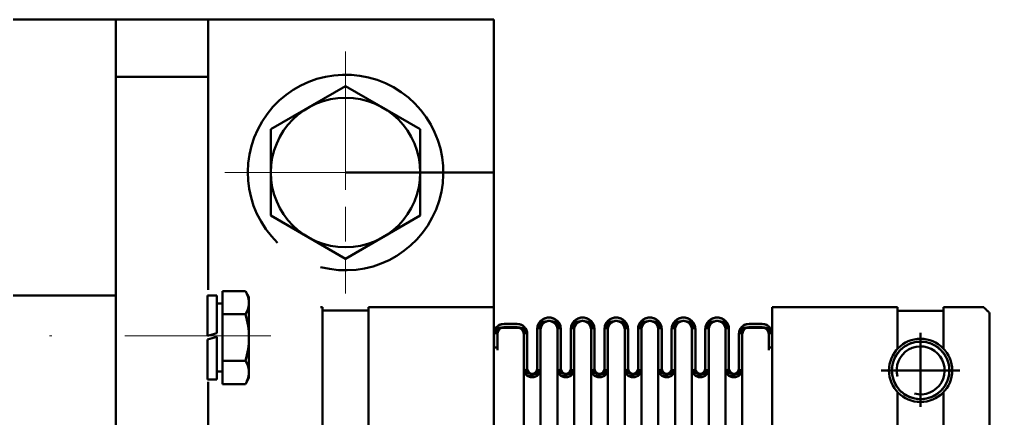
# Model space of a CAD drawing. Header units: millimetres. Extents: x 98 to 4367, y -12 to 2058.
# Drawn here: x 2135.66 to 2177.84, y 633.72 to 651.06 of the extents above; entities that cross this region are included whole.
import ezdxf

# ---------------------------------------------------------------- set-up
doc = ezdxf.new("R2010")
doc.units = ezdxf.units.MM
for name, pattern in [('AM_ISO08W050', [18, 12, -1.5, 3, -1.5]), ('AM_ISO08W050x2', [9, 6, -0.75, 1.5, -0.75]), ('KRESKAKROPKA2', [12.7, 6.35, -3.175, 0, -3.175])]:
    doc.linetypes.add(name, pattern=pattern)
doc.layers.get('0').update_dxf_attribs({"lineweight": 50})
doc.layers.add('AM_7N', color=7, linetype='AM_ISO08W050', lineweight=15)
doc.layers.add('oś', color=7, linetype='KRESKAKROPKA2', lineweight=13)

# ---------------------------------------------------------------- blocks, each defined once
blk = doc.blocks.new('*U824')
at = {"color": 2, "linetype": 'Continuous', "extrusion": (0, 0, -1)}
for points in [[(-117.36, 246.52), (-119.57, 246.21), (-116.87, 246.21)], [(-117.92, 246.69), (-119.07, 246.52), (-117.36, 246.52)], [(-119.07, 246.52), (-119.57, 246.21), (-117.36, 246.52)], [(-119.07, 246.52), (-117.92, 246.69), (-118.51, 246.69)], [(-116.87, 246.21), (-117.76, 246.04), (-116.48, 245.76)], [(-116.87, 246.21), (-118.22, 246.11), (-117.76, 246.04)], [(-119.57, 246.21), (-118.22, 246.11), (-116.87, 246.21)], [(-119.57, 246.21), (-118.67, 246.04), (-118.22, 246.11)], [(-119.57, 246.21), (-119.95, 245.76), (-118.67, 246.04)], [(-118.67, 246.04), (-119.95, 245.76), (-119.08, 245.83)], [(-119.08, 245.83), (-119.95, 245.76), (-119.4, 245.51)], [(-119.95, 245.76), (-120.19, 245.23), (-119.4, 245.51)], [(-119.4, 245.51), (-120.19, 245.23), (-119.61, 245.1)], [(-120.19, 245.23), (-120.28, 244.65), (-119.61, 245.1)], [(-119.61, 245.1), (-120.28, 244.65), (-119.68, 244.65)], [(-119.68, 244.65), (-120.28, 237.77), (-119.68, 237.77)], [(-120.28, 244.65), (-120.28, 237.77), (-119.68, 244.65)], [(-120.28, 237.77), (-119.75, 237.32), (-119.68, 237.77)]]:
    blk.add_solid(points, dxfattribs=at)
blk = doc.blocks.new('*U825')
at = {"color": 2, "linetype": 'Continuous', "extrusion": (0, 0, -1)}
for points in [[(-123.21, 246.52), (-125.41, 246.21), (-122.71, 246.21)], [(-123.77, 246.69), (-124.92, 246.52), (-123.21, 246.52)], [(-124.92, 246.52), (-125.41, 246.21), (-123.21, 246.52)], [(-124.92, 246.52), (-123.77, 246.69), (-124.36, 246.69)], [(-122.71, 246.21), (-123.61, 246.04), (-122.33, 245.76)], [(-122.71, 246.21), (-124.06, 246.11), (-123.61, 246.04)], [(-125.41, 246.21), (-124.06, 246.11), (-122.71, 246.21)], [(-125.41, 246.21), (-124.51, 246.04), (-124.06, 246.11)], [(-125.41, 246.21), (-125.8, 245.76), (-124.51, 246.04)], [(-124.51, 246.04), (-125.8, 245.76), (-124.92, 245.83)], [(-124.92, 245.83), (-125.8, 245.76), (-125.24, 245.51)], [(-125.8, 245.76), (-126.04, 245.23), (-125.24, 245.51)], [(-125.24, 245.51), (-126.04, 245.23), (-125.45, 245.1)], [(-126.04, 245.23), (-126.12, 244.65), (-125.45, 245.1)], [(-125.45, 245.1), (-126.12, 244.65), (-125.52, 244.65)], [(-125.52, 244.65), (-126.12, 237.77), (-125.52, 237.77)], [(-126.12, 244.65), (-126.12, 237.77), (-125.52, 244.65)], [(-126.12, 237.77), (-125.6, 237.32), (-125.52, 237.77)]]:
    blk.add_solid(points, dxfattribs=at)
blk = doc.blocks.new('*U826')
at = {"color": 2, "linetype": 'Continuous', "extrusion": (0, 0, -1)}
for points in [[(-129.05, 246.52), (-131.26, 246.21), (-128.56, 246.21)], [(-129.61, 246.69), (-130.76, 246.52), (-129.05, 246.52)], [(-130.76, 246.52), (-131.26, 246.21), (-129.05, 246.52)], [(-130.76, 246.52), (-129.61, 246.69), (-130.2, 246.69)], [(-128.56, 246.21), (-129.46, 246.04), (-128.17, 245.76)], [(-128.56, 246.21), (-129.91, 246.11), (-129.46, 246.04)], [(-131.26, 246.21), (-129.91, 246.11), (-128.56, 246.21)], [(-131.26, 246.21), (-130.36, 246.04), (-129.91, 246.11)], [(-131.26, 246.21), (-131.64, 245.76), (-130.36, 246.04)], [(-130.36, 246.04), (-131.64, 245.76), (-130.77, 245.83)], [(-130.77, 245.83), (-131.64, 245.76), (-131.09, 245.51)], [(-131.64, 245.76), (-131.89, 245.23), (-131.09, 245.51)], [(-131.09, 245.51), (-131.89, 245.23), (-131.3, 245.1)], [(-131.89, 245.23), (-131.97, 244.65), (-131.3, 245.1)], [(-131.3, 245.1), (-131.97, 244.65), (-131.37, 244.65)], [(-131.37, 244.65), (-131.97, 237.77), (-131.37, 237.77)], [(-131.97, 244.65), (-131.97, 237.77), (-131.37, 244.65)], [(-131.97, 237.77), (-131.44, 237.32), (-131.37, 237.77)]]:
    blk.add_solid(points, dxfattribs=at)
blk = doc.blocks.new('*U827')
at = {"color": 2, "linetype": 'Continuous', "extrusion": (0, 0, -1)}
for points in [[(-134.9, 246.52), (-137.1, 246.21), (-134.4, 246.21)], [(-135.46, 246.69), (-136.61, 246.52), (-134.9, 246.52)], [(-136.61, 246.52), (-137.1, 246.21), (-134.9, 246.52)], [(-136.61, 246.52), (-135.46, 246.69), (-136.05, 246.69)], [(-134.4, 246.21), (-135.3, 246.04), (-134.02, 245.76)], [(-134.4, 246.21), (-135.75, 246.11), (-135.3, 246.04)], [(-137.1, 246.21), (-135.75, 246.11), (-134.4, 246.21)], [(-137.1, 246.21), (-136.21, 246.04), (-135.75, 246.11)], [(-137.1, 246.21), (-137.49, 245.76), (-136.21, 246.04)], [(-136.21, 246.04), (-137.49, 245.76), (-136.61, 245.83)], [(-136.61, 245.83), (-137.49, 245.76), (-136.94, 245.51)], [(-137.49, 245.76), (-137.73, 245.23), (-136.94, 245.51)], [(-136.94, 245.51), (-137.73, 245.23), (-137.14, 245.1)], [(-137.73, 245.23), (-137.82, 244.65), (-137.14, 245.1)], [(-137.14, 245.1), (-137.82, 244.65), (-137.22, 244.65)], [(-137.22, 244.65), (-137.82, 237.77), (-137.22, 237.77)], [(-137.82, 244.65), (-137.82, 237.77), (-137.22, 244.65)], [(-137.82, 237.77), (-137.29, 237.32), (-137.22, 237.77)]]:
    blk.add_solid(points, dxfattribs=at)
blk = doc.blocks.new('*U828')
at = {"color": 2, "linetype": 'Continuous', "extrusion": (0, 0, -1)}
for points in [[(-140.74, 246.52), (-142.95, 246.21), (-140.25, 246.21)], [(-141.31, 246.69), (-142.46, 246.52), (-140.74, 246.52)], [(-142.46, 246.52), (-142.95, 246.21), (-140.74, 246.52)], [(-142.46, 246.52), (-141.31, 246.69), (-141.89, 246.69)], [(-140.25, 246.21), (-141.15, 246.04), (-139.87, 245.76)], [(-140.25, 246.21), (-141.6, 246.11), (-141.15, 246.04)], [(-142.95, 246.21), (-141.6, 246.11), (-140.25, 246.21)], [(-142.95, 246.21), (-142.05, 246.04), (-141.6, 246.11)], [(-142.95, 246.21), (-143.33, 245.76), (-142.05, 246.04)], [(-142.05, 246.04), (-143.33, 245.76), (-142.46, 245.83)], [(-142.46, 245.83), (-143.33, 245.76), (-142.78, 245.51)], [(-143.33, 245.76), (-143.58, 245.23), (-142.78, 245.51)], [(-142.78, 245.51), (-143.58, 245.23), (-142.99, 245.1)], [(-143.58, 245.23), (-143.66, 244.65), (-142.99, 245.1)], [(-142.99, 245.1), (-143.66, 244.65), (-143.06, 244.65)], [(-143.06, 244.65), (-143.66, 237.77), (-143.06, 237.77)], [(-143.66, 244.65), (-143.66, 237.77), (-143.06, 244.65)], [(-143.66, 237.77), (-143.13, 237.32), (-143.06, 237.77)]]:
    blk.add_solid(points, dxfattribs=at)
blk = doc.blocks.new('*U829')
at = {"color": 2, "linetype": 'Continuous', "extrusion": (0, 0, -1)}
for points in [[(-146.59, 246.52), (-148.8, 246.21), (-146.1, 246.21)], [(-147.15, 246.69), (-148.3, 246.52), (-146.59, 246.52)], [(-148.3, 246.52), (-148.8, 246.21), (-146.59, 246.52)], [(-148.3, 246.52), (-147.15, 246.69), (-147.74, 246.69)], [(-146.1, 246.21), (-147, 246.04), (-145.71, 245.76)], [(-146.1, 246.21), (-147.45, 246.11), (-147, 246.04)], [(-148.8, 246.21), (-147.45, 246.11), (-146.1, 246.21)], [(-148.8, 246.21), (-147.9, 246.04), (-147.45, 246.11)], [(-148.8, 246.21), (-149.18, 245.76), (-147.9, 246.04)], [(-147.9, 246.04), (-149.18, 245.76), (-148.31, 245.83)], [(-148.31, 245.83), (-149.18, 245.76), (-148.63, 245.51)], [(-149.18, 245.76), (-149.42, 245.23), (-148.63, 245.51)], [(-148.63, 245.51), (-149.42, 245.23), (-148.84, 245.1)], [(-149.42, 245.23), (-149.51, 244.65), (-148.84, 245.1)], [(-148.84, 245.1), (-149.51, 244.65), (-148.91, 244.65)], [(-148.91, 244.65), (-149.51, 237.77), (-148.91, 237.77)], [(-149.51, 244.65), (-149.51, 237.77), (-148.91, 244.65)], [(-149.51, 237.77), (-148.98, 237.32), (-148.91, 237.77)]]:
    blk.add_solid(points, dxfattribs=at)
blk = doc.blocks.new('*U830')
at = {"color": 2, "linetype": 'Continuous', "extrusion": (0, 0, -1)}
for points in [[(-116.24, 245.23), (-116.83, 245.1), (-116.15, 244.65)], [(-116.83, 245.1), (-116.75, 244.65), (-116.15, 244.65)], [(-116.15, 244.65), (-116.75, 237.77), (-116.15, 237.77)], [(-116.75, 244.65), (-116.75, 237.77), (-116.15, 244.65)], [(-116.48, 245.76), (-117.03, 245.51), (-116.24, 245.23)], [(-117.03, 245.51), (-116.83, 245.1), (-116.24, 245.23)], [(-117.76, 246.04), (-117.36, 245.83), (-116.48, 245.76)], [(-117.36, 245.83), (-117.03, 245.51), (-116.48, 245.76)], [(-115.72, 237.03), (-116.48, 236.91), (-115.44, 236.92)], [(-115.95, 237.22), (-116.48, 236.91), (-115.72, 237.03)], [(-116.1, 237.48), (-116.68, 237.32), (-115.95, 237.22)], [(-116.68, 237.32), (-116.48, 236.91), (-115.95, 237.22)], [(-116.15, 237.77), (-116.68, 237.32), (-116.1, 237.48)], [(-116.75, 237.77), (-116.68, 237.32), (-116.15, 237.77)]]:
    blk.add_solid(points, dxfattribs=at)
blk = doc.blocks.new('*U831')
at = {"color": 2, "linetype": 'Continuous', "extrusion": (0, 0, -1)}
for points in [[(-122.08, 245.23), (-122.67, 245.1), (-122, 244.65)], [(-122.67, 245.1), (-122.6, 244.65), (-122, 244.65)], [(-122, 244.65), (-122.6, 237.77), (-122, 237.77)], [(-122.6, 244.65), (-122.6, 237.77), (-122, 244.65)], [(-122.33, 245.76), (-122.88, 245.51), (-122.08, 245.23)], [(-122.88, 245.51), (-122.67, 245.1), (-122.08, 245.23)], [(-123.61, 246.04), (-123.2, 245.83), (-122.33, 245.76)], [(-123.2, 245.83), (-122.88, 245.51), (-122.33, 245.76)], [(-121.57, 237.03), (-122.32, 236.91), (-121.29, 236.92)], [(-121.8, 237.22), (-122.32, 236.91), (-121.57, 237.03)], [(-121.95, 237.48), (-122.53, 237.32), (-121.8, 237.22)], [(-122.53, 237.32), (-122.32, 236.91), (-121.8, 237.22)], [(-122, 237.77), (-122.53, 237.32), (-121.95, 237.48)], [(-122.6, 237.77), (-122.53, 237.32), (-122, 237.77)]]:
    blk.add_solid(points, dxfattribs=at)
blk = doc.blocks.new('*U832')
at = {"color": 2, "linetype": 'Continuous', "extrusion": (0, 0, -1)}
for points in [[(-127.93, 245.23), (-128.52, 245.1), (-127.85, 244.65)], [(-128.52, 245.1), (-128.45, 244.65), (-127.85, 244.65)], [(-127.85, 244.65), (-128.45, 237.77), (-127.85, 237.77)], [(-128.45, 244.65), (-128.45, 237.77), (-127.85, 244.65)], [(-128.17, 245.76), (-128.73, 245.51), (-127.93, 245.23)], [(-128.73, 245.51), (-128.52, 245.1), (-127.93, 245.23)], [(-129.46, 246.04), (-129.05, 245.83), (-128.17, 245.76)], [(-129.05, 245.83), (-128.73, 245.51), (-128.17, 245.76)], [(-127.42, 237.03), (-128.17, 236.91), (-127.13, 236.92)], [(-127.65, 237.22), (-128.17, 236.91), (-127.42, 237.03)], [(-127.79, 237.48), (-128.38, 237.32), (-127.65, 237.22)], [(-128.38, 237.32), (-128.17, 236.91), (-127.65, 237.22)], [(-127.85, 237.77), (-128.38, 237.32), (-127.79, 237.48)], [(-128.45, 237.77), (-128.38, 237.32), (-127.85, 237.77)]]:
    blk.add_solid(points, dxfattribs=at)
blk = doc.blocks.new('*U833')
at = {"color": 2, "linetype": 'Continuous', "extrusion": (0, 0, -1)}
for points in [[(-133.78, 245.23), (-134.36, 245.1), (-133.69, 244.65)], [(-134.36, 245.1), (-134.29, 244.65), (-133.69, 244.65)], [(-133.69, 244.65), (-134.29, 237.77), (-133.69, 237.77)], [(-134.29, 244.65), (-134.29, 237.77), (-133.69, 244.65)], [(-134.02, 245.76), (-134.57, 245.51), (-133.78, 245.23)], [(-134.57, 245.51), (-134.36, 245.1), (-133.78, 245.23)], [(-135.3, 246.04), (-134.9, 245.83), (-134.02, 245.76)], [(-134.9, 245.83), (-134.57, 245.51), (-134.02, 245.76)], [(-133.26, 237.03), (-134.01, 236.91), (-132.98, 236.92)], [(-133.49, 237.22), (-134.01, 236.91), (-133.26, 237.03)], [(-133.64, 237.48), (-134.22, 237.32), (-133.49, 237.22)], [(-134.22, 237.32), (-134.01, 236.91), (-133.49, 237.22)], [(-133.69, 237.77), (-134.22, 237.32), (-133.64, 237.48)], [(-134.29, 237.77), (-134.22, 237.32), (-133.69, 237.77)]]:
    blk.add_solid(points, dxfattribs=at)
blk = doc.blocks.new('*U834')
at = {"color": 2, "linetype": 'Continuous', "extrusion": (0, 0, -1)}
for points in [[(-139.62, 245.23), (-140.21, 245.1), (-139.54, 244.65)], [(-140.21, 245.1), (-140.14, 244.65), (-139.54, 244.65)], [(-139.54, 244.65), (-140.14, 237.77), (-139.54, 237.77)], [(-140.14, 244.65), (-140.14, 237.77), (-139.54, 244.65)], [(-139.87, 245.76), (-140.42, 245.51), (-139.62, 245.23)], [(-140.42, 245.51), (-140.21, 245.1), (-139.62, 245.23)], [(-141.15, 246.04), (-140.74, 245.83), (-139.87, 245.76)], [(-140.74, 245.83), (-140.42, 245.51), (-139.87, 245.76)], [(-139.11, 237.03), (-139.86, 236.91), (-138.83, 236.92)], [(-139.34, 237.22), (-139.86, 236.91), (-139.11, 237.03)], [(-139.49, 237.48), (-140.07, 237.32), (-139.34, 237.22)], [(-140.07, 237.32), (-139.86, 236.91), (-139.34, 237.22)], [(-139.54, 237.77), (-140.07, 237.32), (-139.49, 237.48)], [(-140.14, 237.77), (-140.07, 237.32), (-139.54, 237.77)]]:
    blk.add_solid(points, dxfattribs=at)
blk = doc.blocks.new('*U835')
at = {"color": 2, "linetype": 'Continuous', "extrusion": (0, 0, -1)}
for points in [[(-145.47, 245.23), (-146.06, 245.1), (-145.39, 244.65)], [(-146.06, 245.1), (-145.99, 244.65), (-145.39, 244.65)], [(-145.39, 244.65), (-145.99, 237.77), (-145.39, 237.77)], [(-145.99, 244.65), (-145.99, 237.77), (-145.39, 244.65)], [(-145.71, 245.76), (-146.26, 245.51), (-145.47, 245.23)], [(-146.26, 245.51), (-146.06, 245.1), (-145.47, 245.23)], [(-147, 246.04), (-146.59, 245.83), (-145.71, 245.76)], [(-146.59, 245.83), (-146.26, 245.51), (-145.71, 245.76)], [(-144.95, 237.03), (-145.71, 236.91), (-144.67, 236.92)], [(-145.18, 237.22), (-145.71, 236.91), (-144.95, 237.03)], [(-145.33, 237.48), (-145.91, 237.32), (-145.18, 237.22)], [(-145.91, 237.32), (-145.71, 236.91), (-145.18, 237.22)], [(-145.39, 237.77), (-145.91, 237.32), (-145.33, 237.48)], [(-145.99, 237.77), (-145.91, 237.32), (-145.39, 237.77)]]:
    blk.add_solid(points, dxfattribs=at)
blk = doc.blocks.new('*U836')
at = {"color": 2, "linetype": 'Continuous', "extrusion": (0, 0, -1)}
for points in [[(-109.16, 245.08), (-110.06, 244.95), (-108.87, 244.71)], [(-109.53, 245.37), (-113.9, 245.08), (-109.16, 245.08)], [(-109.16, 245.08), (-110.43, 245.01), (-110.06, 244.95)], [(-113.9, 245.08), (-110.43, 245.01), (-109.16, 245.08)], [(-109.97, 245.55), (-113.53, 245.37), (-109.53, 245.37)], [(-113.53, 245.37), (-113.9, 245.08), (-109.53, 245.37)], [(-110.43, 245.61), (-113.1, 245.55), (-109.97, 245.55)], [(-113.1, 245.55), (-113.53, 245.37), (-109.97, 245.55)], [(-113.1, 245.55), (-110.43, 245.61), (-112.63, 245.61)], [(-113.9, 245.08), (-112.63, 245.01), (-110.43, 245.01)], [(-113.9, 245.08), (-113, 244.95), (-112.63, 245.01)], [(-113.9, 245.08), (-114.19, 244.71), (-113, 244.95)], [(-113, 244.95), (-114.19, 244.71), (-113.34, 244.78)], [(-113.34, 244.78), (-114.19, 244.71), (-113.6, 244.52)], [(-114.19, 244.71), (-114.37, 244.28), (-113.6, 244.52)], [(-113.6, 244.52), (-114.37, 244.28), (-113.77, 244.18)], [(-114.37, 244.28), (-114.43, 243.81), (-113.77, 244.18)], [(-113.77, 244.18), (-114.43, 243.81), (-113.83, 243.81)], [(-113.83, 243.81), (-114.43, 237.77), (-113.83, 237.77)], [(-114.43, 243.81), (-114.43, 237.77), (-113.83, 243.81)], [(-114.43, 237.77), (-113.9, 237.32), (-113.83, 237.77)]]:
    blk.add_solid(points, dxfattribs=at)
blk = doc.blocks.new('*U837')
at = {"color": 2, "linetype": 'Continuous', "extrusion": (0, 0, -1)}
for points in [[(-151.76, 245.08), (-152.66, 244.95), (-151.47, 244.71)], [(-152.13, 245.37), (-156.5, 245.08), (-151.76, 245.08)], [(-151.76, 245.08), (-153.03, 245.01), (-152.66, 244.95)], [(-156.5, 245.08), (-153.03, 245.01), (-151.76, 245.08)], [(-152.57, 245.55), (-156.13, 245.37), (-152.13, 245.37)], [(-156.13, 245.37), (-156.5, 245.08), (-152.13, 245.37)], [(-153.03, 245.61), (-155.7, 245.55), (-152.57, 245.55)], [(-155.7, 245.55), (-156.13, 245.37), (-152.57, 245.55)], [(-155.7, 245.55), (-153.03, 245.61), (-155.23, 245.61)], [(-156.5, 245.08), (-155.23, 245.01), (-153.03, 245.01)], [(-156.5, 245.08), (-155.6, 244.95), (-155.23, 245.01)], [(-156.5, 245.08), (-156.79, 244.71), (-155.6, 244.95)], [(-155.6, 244.95), (-156.79, 244.71), (-155.94, 244.78)], [(-155.94, 244.78), (-156.79, 244.71), (-156.2, 244.52)], [(-156.79, 244.71), (-156.97, 244.28), (-156.2, 244.52)], [(-156.2, 244.52), (-156.97, 244.28), (-156.37, 244.18)], [(-156.97, 244.28), (-157.03, 243.81), (-156.37, 244.18)], [(-156.37, 244.18), (-157.03, 243.81), (-156.43, 243.81)], [(-156.43, 243.81), (-157.03, 241.51), (-156.43, 241.51)], [(-157.03, 243.81), (-157.03, 241.51), (-156.43, 243.81)]]:
    blk.add_solid(points, dxfattribs=at)
blk = doc.blocks.new('*U838')
at = {"color": 2, "linetype": 'Continuous', "extrusion": (0, 0, -1)}
for points in [[(-108.87, 244.71), (-109.46, 244.52), (-108.69, 244.28)], [(-110.06, 244.95), (-109.73, 244.78), (-108.87, 244.71)], [(-109.73, 244.78), (-109.46, 244.52), (-108.87, 244.71)], [(-108.69, 244.28), (-109.29, 244.18), (-108.63, 243.81)], [(-109.29, 244.18), (-109.23, 243.81), (-108.63, 243.81)], [(-108.63, 243.81), (-109.23, 241.51), (-108.63, 241.51)], [(-109.23, 243.81), (-109.23, 241.51), (-108.63, 243.81)], [(-109.46, 244.52), (-109.29, 244.18), (-108.69, 244.28)]]:
    blk.add_solid(points, dxfattribs=at)
blk = doc.blocks.new('*U839')
at = {"color": 2, "linetype": 'Continuous', "extrusion": (0, 0, -1)}
for points in [[(-151.47, 244.71), (-152.06, 244.52), (-151.29, 244.28)], [(-152.66, 244.95), (-152.33, 244.78), (-151.47, 244.71)], [(-152.33, 244.78), (-152.06, 244.52), (-151.47, 244.71)], [(-151.29, 244.28), (-151.89, 244.18), (-151.23, 243.81)], [(-151.89, 244.18), (-151.83, 243.81), (-151.23, 243.81)], [(-151.23, 243.81), (-151.83, 237.77), (-151.23, 237.77)], [(-151.83, 243.81), (-151.83, 237.77), (-151.23, 243.81)], [(-152.06, 244.52), (-151.89, 244.18), (-151.29, 244.28)], [(-150.8, 237.03), (-151.55, 236.91), (-150.52, 236.92)], [(-151.03, 237.22), (-151.55, 236.91), (-150.8, 237.03)], [(-151.18, 237.48), (-151.76, 237.32), (-151.03, 237.22)], [(-151.76, 237.32), (-151.55, 236.91), (-151.03, 237.22)], [(-151.23, 237.77), (-151.76, 237.32), (-151.18, 237.48)], [(-151.83, 237.77), (-151.76, 237.32), (-151.23, 237.77)]]:
    blk.add_solid(points, dxfattribs=at)
blk = doc.blocks.new('*U840')
at = {"color": 2, "linetype": 'Continuous', "extrusion": (0, 0, -1)}
for points in [[(-114.43, 237.77), (-114.48, 237.48), (-113.9, 237.32)], [(-114.48, 237.48), (-114.63, 237.22), (-113.9, 237.32)], [(-113.9, 237.32), (-114.63, 237.22), (-114.11, 236.91)]]:
    blk.add_solid(points, dxfattribs=at)
blk = doc.blocks.new('*U841')
at = {"color": 2, "linetype": 'Continuous', "extrusion": (0, 0, -1)}
for points in [[(-120.28, 237.77), (-120.33, 237.48), (-119.75, 237.32)], [(-120.33, 237.48), (-120.48, 237.22), (-119.75, 237.32)], [(-119.75, 237.32), (-120.48, 237.22), (-119.96, 236.91)]]:
    blk.add_solid(points, dxfattribs=at)
blk = doc.blocks.new('*U842')
at = {"color": 2, "linetype": 'Continuous', "extrusion": (0, 0, -1)}
for points in [[(-126.12, 237.77), (-126.18, 237.48), (-125.6, 237.32)], [(-126.18, 237.48), (-126.33, 237.22), (-125.6, 237.32)], [(-125.6, 237.32), (-126.33, 237.22), (-125.8, 236.91)]]:
    blk.add_solid(points, dxfattribs=at)
blk = doc.blocks.new('*U843')
at = {"color": 2, "linetype": 'Continuous', "extrusion": (0, 0, -1)}
for points in [[(-131.97, 237.77), (-132.02, 237.48), (-131.44, 237.32)], [(-132.02, 237.48), (-132.17, 237.22), (-131.44, 237.32)], [(-131.44, 237.32), (-132.17, 237.22), (-131.65, 236.91)]]:
    blk.add_solid(points, dxfattribs=at)
blk = doc.blocks.new('*U844')
at = {"color": 2, "linetype": 'Continuous', "extrusion": (0, 0, -1)}
for points in [[(-137.82, 237.77), (-137.87, 237.48), (-137.29, 237.32)], [(-137.87, 237.48), (-138.02, 237.22), (-137.29, 237.32)], [(-137.29, 237.32), (-138.02, 237.22), (-137.5, 236.91)]]:
    blk.add_solid(points, dxfattribs=at)
blk = doc.blocks.new('*U845')
at = {"color": 2, "linetype": 'Continuous', "extrusion": (0, 0, -1)}
for points in [[(-143.66, 237.77), (-143.71, 237.48), (-143.13, 237.32)], [(-143.71, 237.48), (-143.86, 237.22), (-143.13, 237.32)], [(-143.13, 237.32), (-143.86, 237.22), (-143.34, 236.91)]]:
    blk.add_solid(points, dxfattribs=at)
blk = doc.blocks.new('*U846')
at = {"color": 2, "linetype": 'Continuous', "extrusion": (0, 0, -1)}
for points in [[(-149.51, 237.77), (-149.56, 237.48), (-148.98, 237.32)], [(-149.56, 237.48), (-149.71, 237.22), (-148.98, 237.32)], [(-148.98, 237.32), (-149.71, 237.22), (-149.19, 236.91)]]:
    blk.add_solid(points, dxfattribs=at)
blk = doc.blocks.new('*U847')
at = {"color": 2, "linetype": 'Continuous', "extrusion": (0, 0, -1)}
for points in [[(-114.63, 237.22), (-114.86, 237.03), (-114.11, 236.91)], [(-114.86, 237.03), (-115.14, 236.92), (-114.11, 236.91)], [(-115.44, 236.92), (-116.48, 236.91), (-114.11, 236.91)], [(-114.11, 236.91), (-115.14, 236.92), (-115.44, 236.92)], [(-114.11, 236.91), (-116.15, 236.59), (-114.43, 236.59)], [(-116.48, 236.91), (-116.15, 236.59), (-114.11, 236.91)], [(-114.43, 236.59), (-115.74, 236.38), (-114.84, 236.38)], [(-116.15, 236.59), (-115.74, 236.38), (-114.43, 236.59)], [(-115.74, 236.38), (-115.29, 236.31), (-114.84, 236.38)]]:
    blk.add_solid(points, dxfattribs=at)
blk = doc.blocks.new('*U848')
at = {"color": 2, "linetype": 'Continuous', "extrusion": (0, 0, -1)}
for points in [[(-120.48, 237.22), (-120.71, 237.03), (-119.96, 236.91)], [(-120.71, 237.03), (-120.99, 236.92), (-119.96, 236.91)], [(-121.29, 236.92), (-122.32, 236.91), (-119.96, 236.91)], [(-119.96, 236.91), (-120.99, 236.92), (-121.29, 236.92)], [(-119.96, 236.91), (-122, 236.59), (-120.28, 236.59)], [(-122.32, 236.91), (-122, 236.59), (-119.96, 236.91)], [(-120.28, 236.59), (-121.59, 236.38), (-120.69, 236.38)], [(-122, 236.59), (-121.59, 236.38), (-120.28, 236.59)], [(-121.59, 236.38), (-121.14, 236.31), (-120.69, 236.38)]]:
    blk.add_solid(points, dxfattribs=at)
blk = doc.blocks.new('*U849')
at = {"color": 2, "linetype": 'Continuous', "extrusion": (0, 0, -1)}
for points in [[(-126.33, 237.22), (-126.55, 237.03), (-125.8, 236.91)], [(-126.55, 237.03), (-126.84, 236.92), (-125.8, 236.91)], [(-127.13, 236.92), (-128.17, 236.91), (-125.8, 236.91)], [(-125.8, 236.91), (-126.84, 236.92), (-127.13, 236.92)], [(-125.8, 236.91), (-127.84, 236.59), (-126.13, 236.59)], [(-128.17, 236.91), (-127.84, 236.59), (-125.8, 236.91)], [(-126.13, 236.59), (-127.44, 236.38), (-126.53, 236.38)], [(-127.84, 236.59), (-127.44, 236.38), (-126.13, 236.59)], [(-127.44, 236.38), (-126.99, 236.31), (-126.53, 236.38)]]:
    blk.add_solid(points, dxfattribs=at)
blk = doc.blocks.new('*U850')
at = {"color": 2, "linetype": 'Continuous', "extrusion": (0, 0, -1)}
for points in [[(-132.17, 237.22), (-132.4, 237.03), (-131.65, 236.91)], [(-132.4, 237.03), (-132.68, 236.92), (-131.65, 236.91)], [(-132.98, 236.92), (-134.01, 236.91), (-131.65, 236.91)], [(-131.65, 236.91), (-132.68, 236.92), (-132.98, 236.92)], [(-131.65, 236.91), (-133.69, 236.59), (-131.97, 236.59)], [(-134.01, 236.91), (-133.69, 236.59), (-131.65, 236.91)], [(-131.97, 236.59), (-133.28, 236.38), (-132.38, 236.38)], [(-133.69, 236.59), (-133.28, 236.38), (-131.97, 236.59)], [(-133.28, 236.38), (-132.83, 236.31), (-132.38, 236.38)]]:
    blk.add_solid(points, dxfattribs=at)
blk = doc.blocks.new('*U851')
at = {"color": 2, "linetype": 'Continuous', "extrusion": (0, 0, -1)}
for points in [[(-138.02, 237.22), (-138.25, 237.03), (-137.5, 236.91)], [(-138.25, 237.03), (-138.53, 236.92), (-137.5, 236.91)], [(-138.83, 236.92), (-139.86, 236.91), (-137.5, 236.91)], [(-137.5, 236.91), (-138.53, 236.92), (-138.83, 236.92)], [(-137.5, 236.91), (-139.54, 236.59), (-137.82, 236.59)], [(-139.86, 236.91), (-139.54, 236.59), (-137.5, 236.91)], [(-137.82, 236.59), (-139.13, 236.38), (-138.23, 236.38)], [(-139.54, 236.59), (-139.13, 236.38), (-137.82, 236.59)], [(-139.13, 236.38), (-138.68, 236.31), (-138.23, 236.38)]]:
    blk.add_solid(points, dxfattribs=at)
blk = doc.blocks.new('*U852')
at = {"color": 2, "linetype": 'Continuous', "extrusion": (0, 0, -1)}
for points in [[(-143.86, 237.22), (-144.09, 237.03), (-143.34, 236.91)], [(-144.09, 237.03), (-144.37, 236.92), (-143.34, 236.91)], [(-144.67, 236.92), (-145.71, 236.91), (-143.34, 236.91)], [(-143.34, 236.91), (-144.37, 236.92), (-144.67, 236.92)], [(-143.34, 236.91), (-145.38, 236.59), (-143.66, 236.59)], [(-145.71, 236.91), (-145.38, 236.59), (-143.34, 236.91)], [(-143.66, 236.59), (-144.98, 236.38), (-144.07, 236.38)], [(-145.38, 236.59), (-144.98, 236.38), (-143.66, 236.59)], [(-144.98, 236.38), (-144.52, 236.31), (-144.07, 236.38)]]:
    blk.add_solid(points, dxfattribs=at)
blk = doc.blocks.new('*U853')
at = {"color": 2, "linetype": 'Continuous', "extrusion": (0, 0, -1)}
for points in [[(-149.71, 237.22), (-149.94, 237.03), (-149.19, 236.91)], [(-149.94, 237.03), (-150.22, 236.92), (-149.19, 236.91)], [(-150.52, 236.92), (-151.55, 236.91), (-149.19, 236.91)], [(-149.19, 236.91), (-150.22, 236.92), (-150.52, 236.92)], [(-149.19, 236.91), (-151.23, 236.59), (-149.51, 236.59)], [(-151.55, 236.91), (-151.23, 236.59), (-149.19, 236.91)], [(-149.51, 236.59), (-150.82, 236.38), (-149.92, 236.38)], [(-151.23, 236.59), (-150.82, 236.38), (-149.51, 236.59)], [(-150.82, 236.38), (-150.37, 236.31), (-149.92, 236.38)]]:
    blk.add_solid(points, dxfattribs=at)

msp = doc.modelspace()

# ---------------------------------------------------------------- linework, layer by layer
for p, q in [((2156.29, 651.059, 0), (2106.29, 651.059, 0)), ((2139.856, 639.309, 0), (2139.853, 651.059, 0)), ((2143.866, 639.309, 0), (2143.866, 651.059, 0)), ((2156.29, 638.559, 0), (2156.29, 651.059, 0)), ((2143.85, 648.559, 0), (2139.85, 648.559, 0)), ((2149.84, 648.162, 0), (2146.59, 646.285, 0)), ((2153.09, 646.285, 0), (2149.84, 648.162, 0)), ((2146.59, 646.285, 0), (2146.59, 642.533, 0)), ((2153.09, 642.533, 0), (2153.09, 646.285, 0)), ((2156.29, 644.409, 0), (2149.84, 644.409, 0)), ((2146.59, 642.533, 0), (2149.84, 640.656, 0)), ((2149.84, 640.656, 0), (2153.09, 642.533, 0)), ((2139.856, 639.07, 0), (2105.416, 639.059, 0)), ((2139.857, 635.309, 0), (2139.856, 639.309, 0)), ((2144.241, 639.058, 0), (2143.841, 639.058, 0)), ((2143.841, 637.318, 0), (2143.841, 639.058, 0)), ((2144.241, 637.425, 0), (2144.241, 639.058, 0)), ((2145.485, 639.259, 0), (2144.491, 639.259, 0)), ((2144.491, 639.259, 0), (2144.491, 638.713, 0)), ((2145.485, 639.259, 0), (2145.641, 638.988, 0)), ((2144.491, 638.713, 0), (2144.241, 638.713, 0)), ((2144.491, 638.713, 0), (2144.491, 635.763, 0)), ((2145.641, 635.488, 0), (2145.641, 638.988, 0)), ((2145.485, 638.249, 0), (2144.491, 638.249, 0)), ((2148.84, 622.253, 0), (2148.84, 638.409, 0)), ((2150.84, 638.409, 0), (2150.84, 622.253, 0)), ((2153.29, 638.559, 0), (2154.09, 638.559, 0)), ((2155.165, 638.559, 0), (2156.29, 638.559, 0)), ((2156.29, 638.559, 0), (2156.29, 636.684, 0)), ((2168.39, 636.684, 0), (2168.39, 638.559, 0)), ((2168.39, 638.559, 0), (2169.515, 638.559, 0)), ((2170.59, 638.559, 0), (2171.39, 638.559, 0)), ((2173.84, 636.753, 0), (2173.84, 638.401, 0)), ((2175.84, 636.753, 0), (2175.84, 638.401, 0)), ((2143.841, 637.318, 0), (2144.241, 637.425, 0)), ((2174.84, 637.449, 0), (2174.84, 634.22, 0)), ((2143.841, 637.158, 0), (2144.241, 637.265, 0)), ((2143.841, 635.418, 0), (2143.841, 637.158, 0)), ((2144.241, 635.418, 0), (2144.241, 637.265, 0)), ((2156.29, 636.684, 0), (2156.29, 620.434, 0)), ((2168.39, 620.434, 0), (2168.39, 636.809, 0)), ((2145.485, 636.227, 0), (2144.491, 636.227, 0)), ((2144.491, 635.763, 0), (2144.241, 635.763, 0)), ((2144.491, 635.763, 0), (2144.491, 635.216, 0)), ((2173.128, 635.809, 0), (2176.553, 635.809, 0)), ((2139.866, 606.059, 0), (2139.857, 635.309, 0)), ((2143.841, 635.418, 0), (2144.241, 635.418, 0)), ((2143.866, 631.559, 0), (2143.866, 635.309, 0)), ((2145.485, 635.216, 0), (2145.641, 635.488, 0)), ((2145.485, 635.216, 0), (2144.491, 635.216, 0)), ((2173.84, 618.709, 0), (2173.84, 634.865, 0)), ((2175.84, 618.709, 0), (2175.84, 634.865, 0))]:
    msp.add_line(p, q)
at = {"color": 7, "linetype": 'Continuous'}
for p, q in [((2148.751, 638.559, 0), (2148.84, 638.559, 0)), ((2148.84, 638.409, 0), (2148.84, 638.559, 0)), ((2150.84, 638.409, 0), (2148.84, 638.409, 0)), ((2150.84, 638.409, 0), (2150.84, 638.559, 0)), ((2150.84, 638.559, 0), (2153.29, 638.559, 0)), ((2154.09, 638.559, 0), (2155.165, 638.559, 0)), ((2170.59, 638.559, 0), (2169.515, 638.559, 0)), ((2173.84, 638.551, 0), (2171.39, 638.551, 0)), ((2173.84, 638.401, 0), (2173.84, 638.551, 0)), ((2175.84, 638.401, 0), (2173.84, 638.401, 0)), ((2177.59, 638.551, 0), (2175.84, 638.551, 0)), ((2175.84, 638.401, 0), (2175.84, 638.551, 0)), ((2177.84, 618.809, 0), (2177.84, 638.301, 0)), ((2156.74, 637.834, 0), (2157.29, 637.834, 0)), ((2167.39, 637.834, 0), (2167.94, 637.834, 0)), ((2156.29, 637.384, 0), (2156.29, 636.684, 0)), ((2156.44, 637.509, 0), (2156.59, 637.659, 0)), ((2156.44, 637.509, 0), (2156.44, 636.684, 0)), ((2156.59, 637.659, 0), (2157.34, 637.659, 0)), ((2156.74, 637.684, 0), (2156.74, 637.659, 0)), ((2156.74, 637.684, 0), (2157.29, 637.684, 0)), ((2157.29, 637.684, 0), (2157.29, 637.659, 0)), ((2157.59, 619.709, 0), (2157.59, 637.409, 0)), ((2157.74, 637.384, 0), (2157.74, 635.874, 0)), ((2158.171, 637.594, 0), (2158.171, 635.874, 0)), ((2158.321, 637.594, 0), (2158.321, 619.524, 0)), ((2159.052, 637.594, 0), (2159.052, 619.524, 0)), ((2159.202, 637.594, 0), (2159.202, 635.874, 0)), ((2159.633, 637.594, 0), (2159.633, 635.874, 0)), ((2159.783, 637.594, 0), (2159.783, 619.524, 0)), ((2160.513, 637.594, 0), (2160.513, 619.524, 0)), ((2160.663, 637.594, 0), (2160.663, 635.874, 0)), ((2161.094, 637.594, 0), (2161.094, 635.874, 0)), ((2161.244, 637.594, 0), (2161.244, 619.524, 0)), ((2161.975, 637.594, 0), (2161.975, 619.524, 0)), ((2162.125, 637.594, 0), (2162.125, 635.874, 0)), ((2162.556, 637.594, 0), (2162.556, 635.874, 0)), ((2162.706, 637.594, 0), (2162.706, 619.524, 0)), ((2163.437, 637.594, 0), (2163.437, 619.524, 0)), ((2163.587, 637.594, 0), (2163.587, 635.874, 0)), ((2164.017, 637.594, 0), (2164.017, 635.874, 0)), ((2164.167, 637.594, 0), (2164.167, 619.524, 0)), ((2164.898, 637.594, 0), (2164.898, 619.524, 0)), ((2165.048, 637.594, 0), (2165.048, 635.874, 0)), ((2165.479, 637.594, 0), (2165.479, 635.874, 0)), ((2165.629, 637.594, 0), (2165.629, 619.524, 0)), ((2166.36, 637.594, 0), (2166.36, 619.524, 0)), ((2166.51, 637.594, 0), (2166.51, 635.874, 0)), ((2166.94, 637.384, 0), (2166.94, 635.874, 0)), ((2167.09, 619.709, 0), (2167.09, 637.409, 0)), ((2168.09, 637.659, 0), (2167.34, 637.659, 0)), ((2167.39, 637.684, 0), (2167.39, 637.659, 0)), ((2167.39, 637.684, 0), (2167.94, 637.684, 0)), ((2167.94, 637.684, 0), (2167.94, 637.659, 0)), ((2168.24, 637.509, 0), (2168.09, 637.659, 0)), ((2168.24, 636.684, 0), (2168.24, 637.509, 0)), ((2168.39, 637.384, 0), (2168.39, 636.684, 0)), ((2156.29, 636.809, 0), (2156.44, 636.809, 0)), ((2168.24, 636.809, 0), (2168.39, 636.809, 0))]:
    msp.add_line(p, q, dxfattribs=at)
at = {"color": 2, "linetype": 'Continuous'}
for p, q in [((2156.624, 637.819, 0), (2156.74, 637.834, 0)), ((2158.574, 637.941, 0), (2158.472, 637.889, 0)), ((2160.035, 637.941, 0), (2159.933, 637.889, 0)), ((2161.497, 637.941, 0), (2161.395, 637.889, 0)), ((2162.958, 637.941, 0), (2162.856, 637.889, 0)), ((2164.42, 637.941, 0), (2164.318, 637.889, 0)), ((2165.881, 637.941, 0), (2165.779, 637.889, 0)), ((2167.274, 637.819, 0), (2167.39, 637.834, 0)), ((2156.648, 637.669, 0), (2156.564, 637.627, 0)), ((2167.298, 637.669, 0), (2167.214, 637.627, 0)), ((2157.74, 635.874, 0), (2157.753, 635.801, 0)), ((2159.202, 635.874, 0), (2159.215, 635.801, 0)), ((2160.663, 635.874, 0), (2160.676, 635.801, 0)), ((2162.125, 635.874, 0), (2162.138, 635.801, 0)), ((2163.587, 635.874, 0), (2163.6, 635.801, 0)), ((2165.048, 635.874, 0), (2165.061, 635.801, 0)), ((2166.51, 635.874, 0), (2166.523, 635.801, 0))]:
    msp.add_line(p, q, dxfattribs=at)
at = {"color": 2, "linetype": 'Continuous', "elevation": 0}
for points in [[(2156.624, 637.819), (2156.74, 637.834), (2157.29, 637.834), (2157.407, 637.819), (2157.515, 637.774), (2157.609, 637.702), (2157.68, 637.609), (2157.725, 637.5), (2157.74, 637.384), (2157.74, 635.874), (2157.608, 635.761), (2157.59, 635.874), (2157.59, 637.384), (2157.576, 637.477), (2157.533, 637.56), (2157.467, 637.627), (2157.383, 637.669), (2157.29, 637.684), (2156.74, 637.684), (2156.648, 637.669), (2156.351, 637.609), (2156.422, 637.702), (2156.515, 637.774), (2156.624, 637.819)], [(2156.74, 637.684), (2156.648, 637.669), (2156.351, 637.609), (2156.422, 637.702), (2156.515, 637.774), (2156.624, 637.819)], [(2157.29, 637.834), (2157.407, 637.819), (2157.515, 637.774), (2157.609, 637.702), (2157.68, 637.609), (2157.725, 637.5), (2157.74, 637.384)], [(2158.472, 637.889), (2158.391, 637.808), (2158.339, 637.706), (2158.321, 637.594), (2158.321, 635.874), (2158.303, 635.761), (2158.251, 635.66), (2157.993, 635.662), (2158.063, 635.688), (2158.121, 635.736), (2158.158, 635.801), (2158.171, 635.874), (2158.171, 637.594), (2158.192, 637.739), (2158.253, 637.872), (2158.574, 637.941), (2158.472, 637.889)], [(2158.171, 637.594), (2158.192, 637.739), (2158.253, 637.872)], [(2158.472, 638.062), (2158.613, 638.104), (2158.76, 638.104), (2158.901, 638.062), (2159.024, 637.983), (2159.12, 637.872), (2159.181, 637.739), (2159.202, 637.594), (2159.202, 635.874), (2159.07, 635.761), (2159.052, 635.874), (2159.052, 637.594), (2159.034, 637.706), (2158.982, 637.808), (2158.901, 637.889), (2158.799, 637.941), (2158.687, 637.959), (2158.574, 637.941), (2158.253, 637.872), (2158.349, 637.983), (2158.472, 638.062)], [(2159.052, 637.594), (2159.034, 637.706), (2158.982, 637.808), (2158.901, 637.889), (2158.799, 637.941), (2158.687, 637.959), (2158.574, 637.941), (2158.253, 637.872), (2158.349, 637.983), (2158.472, 638.062)], [(2158.472, 637.889), (2158.391, 637.808), (2158.339, 637.706), (2158.321, 637.594)], [(2158.472, 638.062), (2158.613, 638.104), (2158.76, 638.104), (2158.901, 638.062), (2159.024, 637.983), (2159.12, 637.872), (2159.181, 637.739), (2159.202, 637.594)], [(2159.933, 637.889), (2159.852, 637.808), (2159.801, 637.706), (2159.783, 637.594), (2159.783, 635.874), (2159.765, 635.761), (2159.713, 635.66), (2159.455, 635.662), (2159.525, 635.688), (2159.582, 635.736), (2159.62, 635.801), (2159.633, 635.874), (2159.633, 637.594), (2159.654, 637.739), (2159.715, 637.872), (2160.035, 637.941), (2159.933, 637.889)], [(2159.633, 637.594), (2159.654, 637.739), (2159.715, 637.872)], [(2159.934, 638.062), (2160.075, 638.104), (2160.221, 638.104), (2160.362, 638.062), (2160.486, 637.983), (2160.582, 637.872), (2160.643, 637.739), (2160.663, 637.594), (2160.663, 635.874), (2160.531, 635.761), (2160.513, 635.874), (2160.513, 637.594), (2160.496, 637.706), (2160.444, 637.808), (2160.363, 637.889), (2160.261, 637.941), (2160.148, 637.959), (2160.035, 637.941), (2159.715, 637.872), (2159.811, 637.983), (2159.934, 638.062)], [(2160.513, 637.594), (2160.496, 637.706), (2160.444, 637.808), (2160.363, 637.889), (2160.261, 637.941), (2160.148, 637.959), (2160.035, 637.941), (2159.715, 637.872), (2159.811, 637.983), (2159.934, 638.062)], [(2159.933, 637.889), (2159.852, 637.808), (2159.801, 637.706), (2159.783, 637.594)], [(2159.934, 638.062), (2160.075, 638.104), (2160.221, 638.104), (2160.362, 638.062), (2160.486, 637.983), (2160.582, 637.872), (2160.643, 637.739), (2160.663, 637.594)], [(2161.395, 637.889), (2161.314, 637.808), (2161.262, 637.706), (2161.244, 637.594), (2161.244, 635.874), (2161.226, 635.761), (2161.174, 635.66), (2160.916, 635.662), (2160.987, 635.688), (2161.044, 635.736), (2161.081, 635.801), (2161.094, 635.874), (2161.094, 637.594), (2161.115, 637.739), (2161.176, 637.872), (2161.497, 637.941), (2161.395, 637.889)], [(2161.094, 637.594), (2161.115, 637.739), (2161.176, 637.872)], [(2161.396, 638.062), (2161.536, 638.104), (2161.683, 638.104), (2161.824, 638.062), (2161.947, 637.983), (2162.043, 637.872), (2162.104, 637.739), (2162.125, 637.594), (2162.125, 635.874), (2161.993, 635.761), (2161.975, 635.874), (2161.975, 637.594), (2161.957, 637.706), (2161.905, 637.808), (2161.824, 637.889), (2161.723, 637.941), (2161.61, 637.959), (2161.497, 637.941), (2161.176, 637.872), (2161.272, 637.983), (2161.396, 638.062)], [(2161.975, 637.594), (2161.957, 637.706), (2161.905, 637.808), (2161.824, 637.889), (2161.723, 637.941), (2161.61, 637.959), (2161.497, 637.941), (2161.176, 637.872), (2161.272, 637.983), (2161.396, 638.062)], [(2161.395, 637.889), (2161.314, 637.808), (2161.262, 637.706), (2161.244, 637.594)], [(2161.396, 638.062), (2161.536, 638.104), (2161.683, 638.104), (2161.824, 638.062), (2161.947, 637.983), (2162.043, 637.872), (2162.104, 637.739), (2162.125, 637.594)], [(2162.856, 637.889), (2162.776, 637.808), (2162.724, 637.706), (2162.706, 637.594), (2162.706, 635.874), (2162.688, 635.761), (2162.636, 635.66), (2162.378, 635.662), (2162.448, 635.688), (2162.505, 635.736), (2162.543, 635.801), (2162.556, 635.874), (2162.556, 637.594), (2162.577, 637.739), (2162.638, 637.872), (2162.958, 637.941), (2162.856, 637.889)], [(2162.556, 637.594), (2162.577, 637.739), (2162.638, 637.872)], [(2162.857, 638.062), (2162.998, 638.104), (2163.145, 638.104), (2163.285, 638.062), (2163.409, 637.983), (2163.505, 637.872), (2163.566, 637.739), (2163.587, 637.594), (2163.587, 635.874), (2163.454, 635.761), (2163.437, 635.874), (2163.437, 637.594), (2163.419, 637.706), (2163.367, 637.808), (2163.286, 637.889), (2163.184, 637.941), (2163.071, 637.959), (2162.958, 637.941), (2162.638, 637.872), (2162.734, 637.983), (2162.857, 638.062)], [(2163.437, 637.594), (2163.419, 637.706), (2163.367, 637.808), (2163.286, 637.889), (2163.184, 637.941), (2163.071, 637.959), (2162.958, 637.941), (2162.638, 637.872), (2162.734, 637.983), (2162.857, 638.062)], [(2162.856, 637.889), (2162.776, 637.808), (2162.724, 637.706), (2162.706, 637.594)], [(2162.857, 638.062), (2162.998, 638.104), (2163.145, 638.104), (2163.285, 638.062), (2163.409, 637.983), (2163.505, 637.872), (2163.566, 637.739), (2163.587, 637.594)], [(2164.318, 637.889), (2164.237, 637.808), (2164.185, 637.706), (2164.167, 637.594), (2164.167, 635.874), (2164.149, 635.761), (2164.098, 635.66), (2163.839, 635.662), (2163.91, 635.688), (2163.967, 635.736), (2164.004, 635.801), (2164.017, 635.874), (2164.017, 637.594), (2164.038, 637.739), (2164.099, 637.872), (2164.42, 637.941), (2164.318, 637.889)], [(2164.017, 637.594), (2164.038, 637.739), (2164.099, 637.872)], [(2164.319, 638.062), (2164.459, 638.104), (2164.606, 638.104), (2164.747, 638.062), (2164.87, 637.983), (2164.966, 637.872), (2165.027, 637.739), (2165.048, 637.594), (2165.048, 635.874), (2164.916, 635.761), (2164.898, 635.874), (2164.898, 637.594), (2164.88, 637.706), (2164.828, 637.808), (2164.747, 637.889), (2164.646, 637.941), (2164.533, 637.959), (2164.42, 637.941), (2164.099, 637.872), (2164.195, 637.983), (2164.319, 638.062)], [(2164.898, 637.594), (2164.88, 637.706), (2164.828, 637.808), (2164.747, 637.889), (2164.646, 637.941), (2164.533, 637.959), (2164.42, 637.941), (2164.099, 637.872), (2164.195, 637.983), (2164.319, 638.062)], [(2164.318, 637.889), (2164.237, 637.808), (2164.185, 637.706), (2164.167, 637.594)], [(2164.319, 638.062), (2164.459, 638.104), (2164.606, 638.104), (2164.747, 638.062), (2164.87, 637.983), (2164.966, 637.872), (2165.027, 637.739), (2165.048, 637.594)], [(2165.779, 637.889), (2165.699, 637.808), (2165.647, 637.706), (2165.629, 637.594), (2165.629, 635.874), (2165.611, 635.761), (2165.559, 635.66), (2165.301, 635.662), (2165.371, 635.688), (2165.428, 635.736), (2165.466, 635.801), (2165.479, 635.874), (2165.479, 637.594), (2165.5, 637.739), (2165.561, 637.872), (2165.881, 637.941), (2165.779, 637.889)], [(2165.479, 637.594), (2165.5, 637.739), (2165.561, 637.872)], [(2165.78, 638.062), (2165.921, 638.104), (2166.068, 638.104), (2166.208, 638.062), (2166.332, 637.983), (2166.428, 637.872), (2166.489, 637.739), (2166.51, 637.594), (2166.51, 635.874), (2166.377, 635.761), (2166.36, 635.874), (2166.36, 637.594), (2166.342, 637.706), (2166.29, 637.808), (2166.209, 637.889), (2166.107, 637.941), (2165.994, 637.959), (2165.881, 637.941), (2165.561, 637.872), (2165.657, 637.983), (2165.78, 638.062)], [(2166.36, 637.594), (2166.342, 637.706), (2166.29, 637.808), (2166.209, 637.889), (2166.107, 637.941), (2165.994, 637.959), (2165.881, 637.941), (2165.561, 637.872), (2165.657, 637.983), (2165.78, 638.062)], [(2165.779, 637.889), (2165.699, 637.808), (2165.647, 637.706), (2165.629, 637.594)], [(2165.78, 638.062), (2165.921, 638.104), (2166.068, 638.104), (2166.208, 638.062), (2166.332, 637.983), (2166.428, 637.872), (2166.489, 637.739), (2166.51, 637.594)], [(2167.274, 637.819), (2167.39, 637.834), (2167.94, 637.834), (2168.057, 637.819), (2168.165, 637.774), (2168.259, 637.702), (2168.33, 637.609), (2168.375, 637.5), (2168.39, 637.384), (2168.39, 636.809), (2168.24, 636.809), (2168.24, 637.384), (2168.226, 637.477), (2168.183, 637.56), (2168.117, 637.627), (2168.033, 637.669), (2167.94, 637.684), (2167.39, 637.684), (2167.298, 637.669), (2167.001, 637.609), (2167.072, 637.702), (2167.165, 637.774), (2167.274, 637.819)], [(2167.39, 637.684), (2167.298, 637.669), (2167.001, 637.609), (2167.072, 637.702), (2167.165, 637.774), (2167.274, 637.819)], [(2167.94, 637.834), (2168.057, 637.819), (2168.165, 637.774), (2168.259, 637.702), (2168.33, 637.609), (2168.375, 637.5), (2168.39, 637.384)], [(2156.564, 637.627), (2156.498, 637.56), (2156.455, 637.477), (2156.44, 637.384), (2156.44, 636.809), (2156.29, 636.809), (2156.29, 637.384), (2156.306, 637.5), (2156.351, 637.609), (2156.648, 637.669), (2156.564, 637.627)], [(2156.29, 637.384), (2156.306, 637.5), (2156.351, 637.609)], [(2156.564, 637.627), (2156.498, 637.56), (2156.455, 637.477), (2156.44, 637.384)], [(2157.59, 637.384), (2157.576, 637.477), (2157.533, 637.56), (2157.467, 637.627), (2157.383, 637.669), (2157.29, 637.684)], [(2167.214, 637.627), (2167.148, 637.56), (2167.105, 637.477), (2167.09, 637.384), (2167.09, 635.874), (2167.073, 635.761), (2167.021, 635.66), (2166.762, 635.662), (2166.833, 635.688), (2166.89, 635.736), (2166.927, 635.801), (2166.94, 635.874), (2166.94, 637.384), (2166.956, 637.5), (2167.001, 637.609), (2167.298, 637.669), (2167.214, 637.627)], [(2166.94, 637.384), (2166.956, 637.5), (2167.001, 637.609)], [(2167.214, 637.627), (2167.148, 637.56), (2167.105, 637.477), (2167.09, 637.384)], [(2168.24, 637.384), (2168.226, 637.477), (2168.183, 637.56), (2168.117, 637.627), (2168.033, 637.669), (2167.94, 637.684)], [(2157.74, 635.874), (2157.608, 635.761), (2157.59, 635.874)], [(2157.753, 635.801), (2157.791, 635.736), (2157.66, 635.66), (2157.608, 635.761), (2157.74, 635.874), (2157.753, 635.801)], [(2157.753, 635.801), (2157.791, 635.736), (2157.66, 635.66), (2157.608, 635.761)], [(2157.993, 635.662), (2158.251, 635.66), (2158.171, 635.579), (2158.069, 635.527), (2157.956, 635.509), (2157.843, 635.527), (2157.741, 635.579), (2157.66, 635.66), (2157.791, 635.736), (2157.848, 635.688), (2157.918, 635.662), (2157.993, 635.662)], [(2158.251, 635.66), (2158.171, 635.579), (2158.069, 635.527), (2157.956, 635.509), (2157.843, 635.527), (2157.741, 635.579), (2157.66, 635.66)], [(2157.791, 635.736), (2157.848, 635.688), (2157.918, 635.662), (2157.993, 635.662)], [(2158.321, 635.874), (2158.303, 635.761), (2158.251, 635.66), (2157.993, 635.662), (2158.063, 635.688), (2158.121, 635.736), (2158.158, 635.801), (2158.171, 635.874)], [(2159.202, 635.874), (2159.07, 635.761), (2159.052, 635.874)], [(2159.215, 635.801), (2159.252, 635.736), (2159.122, 635.66), (2159.07, 635.761), (2159.202, 635.874), (2159.215, 635.801)], [(2159.215, 635.801), (2159.252, 635.736), (2159.122, 635.66), (2159.07, 635.761)], [(2159.455, 635.662), (2159.713, 635.66), (2159.632, 635.579), (2159.53, 635.527), (2159.417, 635.509), (2159.304, 635.527), (2159.203, 635.579), (2159.122, 635.66), (2159.252, 635.736), (2159.31, 635.688), (2159.38, 635.662), (2159.455, 635.662)], [(2159.713, 635.66), (2159.632, 635.579), (2159.53, 635.527), (2159.417, 635.509), (2159.304, 635.527), (2159.203, 635.579), (2159.122, 635.66)], [(2159.252, 635.736), (2159.31, 635.688), (2159.38, 635.662), (2159.455, 635.662)], [(2159.783, 635.874), (2159.765, 635.761), (2159.713, 635.66), (2159.455, 635.662), (2159.525, 635.688), (2159.582, 635.736), (2159.62, 635.801), (2159.633, 635.874)], [(2160.663, 635.874), (2160.531, 635.761), (2160.513, 635.874)], [(2160.676, 635.801), (2160.714, 635.736), (2160.583, 635.66), (2160.531, 635.761), (2160.663, 635.874), (2160.676, 635.801)], [(2160.676, 635.801), (2160.714, 635.736), (2160.583, 635.66), (2160.531, 635.761)], [(2160.916, 635.662), (2161.174, 635.66), (2161.094, 635.579), (2160.992, 635.527), (2160.879, 635.509), (2160.766, 635.527), (2160.664, 635.579), (2160.583, 635.66), (2160.714, 635.736), (2160.771, 635.688), (2160.841, 635.662), (2160.916, 635.662)], [(2161.174, 635.66), (2161.094, 635.579), (2160.992, 635.527), (2160.879, 635.509), (2160.766, 635.527), (2160.664, 635.579), (2160.583, 635.66)], [(2160.714, 635.736), (2160.771, 635.688), (2160.841, 635.662), (2160.916, 635.662)], [(2161.244, 635.874), (2161.226, 635.761), (2161.174, 635.66), (2160.916, 635.662), (2160.987, 635.688), (2161.044, 635.736), (2161.081, 635.801), (2161.094, 635.874)], [(2162.125, 635.874), (2161.993, 635.761), (2161.975, 635.874)], [(2162.138, 635.801), (2162.175, 635.736), (2162.045, 635.66), (2161.993, 635.761), (2162.125, 635.874), (2162.138, 635.801)], [(2162.138, 635.801), (2162.175, 635.736), (2162.045, 635.66), (2161.993, 635.761)], [(2162.378, 635.662), (2162.636, 635.66), (2162.555, 635.579), (2162.453, 635.527), (2162.34, 635.509), (2162.227, 635.527), (2162.126, 635.579), (2162.045, 635.66), (2162.175, 635.736), (2162.233, 635.688), (2162.303, 635.662), (2162.378, 635.662)], [(2162.636, 635.66), (2162.555, 635.579), (2162.453, 635.527), (2162.34, 635.509), (2162.227, 635.527), (2162.126, 635.579), (2162.045, 635.66)], [(2162.175, 635.736), (2162.233, 635.688), (2162.303, 635.662), (2162.378, 635.662)], [(2162.706, 635.874), (2162.688, 635.761), (2162.636, 635.66), (2162.378, 635.662), (2162.448, 635.688), (2162.505, 635.736), (2162.543, 635.801), (2162.556, 635.874)], [(2163.587, 635.874), (2163.454, 635.761), (2163.437, 635.874)], [(2163.6, 635.801), (2163.637, 635.736), (2163.506, 635.66), (2163.454, 635.761), (2163.587, 635.874), (2163.6, 635.801)], [(2163.6, 635.801), (2163.637, 635.736), (2163.506, 635.66), (2163.454, 635.761)], [(2163.839, 635.662), (2164.098, 635.66), (2164.017, 635.579), (2163.915, 635.527), (2163.802, 635.509), (2163.689, 635.527), (2163.587, 635.579), (2163.506, 635.66), (2163.637, 635.736), (2163.694, 635.688), (2163.765, 635.662), (2163.839, 635.662)], [(2164.098, 635.66), (2164.017, 635.579), (2163.915, 635.527), (2163.802, 635.509), (2163.689, 635.527), (2163.587, 635.579), (2163.506, 635.66)], [(2163.637, 635.736), (2163.694, 635.688), (2163.765, 635.662), (2163.839, 635.662)], [(2164.167, 635.874), (2164.149, 635.761), (2164.098, 635.66), (2163.839, 635.662), (2163.91, 635.688), (2163.967, 635.736), (2164.004, 635.801), (2164.017, 635.874)], [(2165.048, 635.874), (2164.916, 635.761), (2164.898, 635.874)], [(2165.061, 635.801), (2165.098, 635.736), (2164.968, 635.66), (2164.916, 635.761), (2165.048, 635.874), (2165.061, 635.801)], [(2165.061, 635.801), (2165.098, 635.736), (2164.968, 635.66), (2164.916, 635.761)], [(2165.301, 635.662), (2165.559, 635.66), (2165.478, 635.579), (2165.376, 635.527), (2165.263, 635.509), (2165.151, 635.527), (2165.049, 635.579), (2164.968, 635.66), (2165.098, 635.736), (2165.156, 635.688), (2165.226, 635.662), (2165.301, 635.662)], [(2165.559, 635.66), (2165.478, 635.579), (2165.376, 635.527), (2165.263, 635.509), (2165.151, 635.527), (2165.049, 635.579), (2164.968, 635.66)], [(2165.098, 635.736), (2165.156, 635.688), (2165.226, 635.662), (2165.301, 635.662)], [(2165.629, 635.874), (2165.611, 635.761), (2165.559, 635.66), (2165.301, 635.662), (2165.371, 635.688), (2165.428, 635.736), (2165.466, 635.801), (2165.479, 635.874)], [(2166.51, 635.874), (2166.377, 635.761), (2166.36, 635.874)], [(2166.523, 635.801), (2166.56, 635.736), (2166.429, 635.66), (2166.377, 635.761), (2166.51, 635.874), (2166.523, 635.801)], [(2166.523, 635.801), (2166.56, 635.736), (2166.429, 635.66), (2166.377, 635.761)], [(2166.762, 635.662), (2167.021, 635.66), (2166.94, 635.579), (2166.838, 635.527), (2166.725, 635.509), (2166.612, 635.527), (2166.51, 635.579), (2166.429, 635.66), (2166.56, 635.736), (2166.617, 635.688), (2166.688, 635.662), (2166.762, 635.662)], [(2167.021, 635.66), (2166.94, 635.579), (2166.838, 635.527), (2166.725, 635.509), (2166.612, 635.527), (2166.51, 635.579), (2166.429, 635.66)], [(2166.56, 635.736), (2166.617, 635.688), (2166.688, 635.662), (2166.762, 635.662)], [(2167.09, 635.874), (2167.073, 635.761), (2167.021, 635.66), (2166.762, 635.662), (2166.833, 635.688), (2166.89, 635.736), (2166.927, 635.801), (2166.94, 635.874)]]:
    msp.add_lwpolyline(points, dxfattribs=at)
msp.add_circle((2149.84, 644.409, 0), 3.25)
at = {"color": 7, "linetype": 'Continuous'}
for radius in [1.375, 1.25]:
    msp.add_circle((2174.84, 635.809, 0), radius, dxfattribs=at)
for centre, radius, start, end in [((2149.84, 644.409, 0), 4.25, 255.1486, 226.0036), ((2144.748, 638.754, 0), 0.893, 325.5531, 25.5531), ((2142.3, 637.238, 0), 3.341, 342.3875, 17.6125), ((2144.748, 635.722, 0), 0.893, 334.4469, 34.4469)]:
    msp.add_arc(centre, radius, start, end)
for centre, radius, start, end in [((2156.74, 637.384, 0), 0.45, 90, 180), ((2157.29, 637.384, 0), 0.45, 0, 90), ((2158.687, 637.594, 0), 0.515, 0, 180), ((2158.687, 637.594, 0), 0.365, 0, 180), ((2160.148, 637.594, 0), 0.515, 0, 180), ((2160.148, 637.594, 0), 0.365, 0, 180), ((2161.61, 637.594, 0), 0.515, 0, 180), ((2161.61, 637.594, 0), 0.365, 0, 180), ((2163.071, 637.594, 0), 0.515, 0, 180), ((2163.071, 637.594, 0), 0.365, 0, 180), ((2164.533, 637.594, 0), 0.515, 0, 180), ((2164.533, 637.594, 0), 0.365, 0, 180), ((2165.994, 637.594, 0), 0.515, 0, 180), ((2165.994, 637.594, 0), 0.365, 0, 180), ((2167.39, 637.384, 0), 0.45, 90, 180), ((2167.94, 637.384, 0), 0.45, 0, 90), ((2156.74, 637.384, 0), 0.3, 90, 180), ((2157.29, 637.384, 0), 0.3, 0, 90), ((2157.34, 637.409, 0), 0.25, 0, 90), ((2167.39, 637.384, 0), 0.3, 90, 180), ((2167.34, 637.409, 0), 0.25, 90, 180), ((2167.94, 637.384, 0), 0.3, 0, 90), ((2157.956, 635.874, 0), 0.365, 180, 0), ((2157.956, 635.874, 0), 0.215, 180, 0), ((2159.417, 635.874, 0), 0.365, 180, 0), ((2159.417, 635.874, 0), 0.215, 180, 0), ((2160.879, 635.874, 0), 0.365, 180, 0), ((2160.879, 635.874, 0), 0.215, 180, 0), ((2162.34, 635.874, 0), 0.365, 180, 0), ((2162.34, 635.874, 0), 0.215, 180, 0), ((2163.802, 635.874, 0), 0.365, 180, 0), ((2163.802, 635.874, 0), 0.215, 180, 0), ((2165.263, 635.874, 0), 0.365, 180, 0), ((2165.263, 635.874, 0), 0.215, 180, 0), ((2166.725, 635.874, 0), 0.365, 180, 0), ((2166.725, 635.874, 0), 0.215, 180, 0)]:
    msp.add_arc(centre, radius, start, end, dxfattribs=at)
at = {"color": 2, "linetype": 'Continuous'}
msp.add_arc((2174.84, 635.809, 0), 1.042, 255, 195, dxfattribs=at)
at = {"color": 7, "linetype": 'Continuous'}
for points, start_tangent, end_tangent in [([(2177.59, 638.551, 0), (2177.674, 638.467, 0), (2177.757, 638.384, 0), (2177.84, 638.301, 0)], (0.706824, -0.70739), (0.706809, -0.707405)), ([(2174.84, 634.559, 2), (2174.597, 634.583, 2), (2174.362, 634.654, 2), (2174.146, 634.77, 2), (2173.957, 634.925, 2), (2173.801, 635.114, 2), (2173.686, 635.331, 2), (2173.614, 635.565, 2), (2173.59, 635.809, 2), (2173.614, 636.053, 2), (2173.686, 636.287, 2), (2173.801, 636.503, 2), (2173.957, 636.693, 2), (2174.146, 636.848, 2), (2174.362, 636.964, 2), (2174.597, 637.035, 2), (2174.84, 637.059, 2)], (-0.999998, 0.001857), (0.999998, 0.001857)), ([(2174.84, 637.059, 2), (2175.084, 637.035, 2), (2175.319, 636.964, 2), (2175.535, 636.848, 2), (2175.724, 636.693, 2), (2175.88, 636.503, 2), (2175.995, 636.287, 2), (2176.066, 636.053, 2), (2176.09, 635.809, 2), (2176.066, 635.565, 2), (2175.995, 635.331, 2), (2175.88, 635.114, 2), (2175.724, 634.925, 2), (2175.535, 634.77, 2), (2175.319, 634.654, 2), (2175.084, 634.583, 2), (2174.84, 634.559, 2)], (0.999998, -0.001857), (-0.999998, -0.001857))]:
    msp.add_spline(points, degree=3, dxfattribs=dict(at, start_tangent=start_tangent, end_tangent=end_tangent))
at = {"layer": 'AM_7N', "linetype": 'AM_ISO08W050x2'}
for p, q in [((2149.84, 649.662, 0), (2149.84, 639.156, 0)), ((2144.588, 644.409, 0), (2155.093, 644.409, 0))]:
    msp.add_line(p, q, dxfattribs=at)
at = {"layer": 'oś'}
msp.add_line((2146.594, 637.309, 0), (2136.391, 637.309, 0), dxfattribs=at)

# ---------------------------------------------------------------- block references
at = {"color": 2, "linetype": 'Continuous', "xscale": 0.25, "yscale": 0.25, "zscale": 0.25}
for name in ['*U836', '*U830', '*U824', '*U831', '*U825', '*U832', '*U826', '*U833', '*U827', '*U834', '*U828', '*U835', '*U829', '*U837', '*U838', '*U839', '*U840', '*U847', '*U841', '*U848', '*U842', '*U849', '*U843', '*U850', '*U844', '*U851', '*U845', '*U852', '*U846', '*U853']:
    msp.add_blockref(name, (2129.133, 576.431, 0), dxfattribs=at)

doc.saveas('drawing.dxf')
